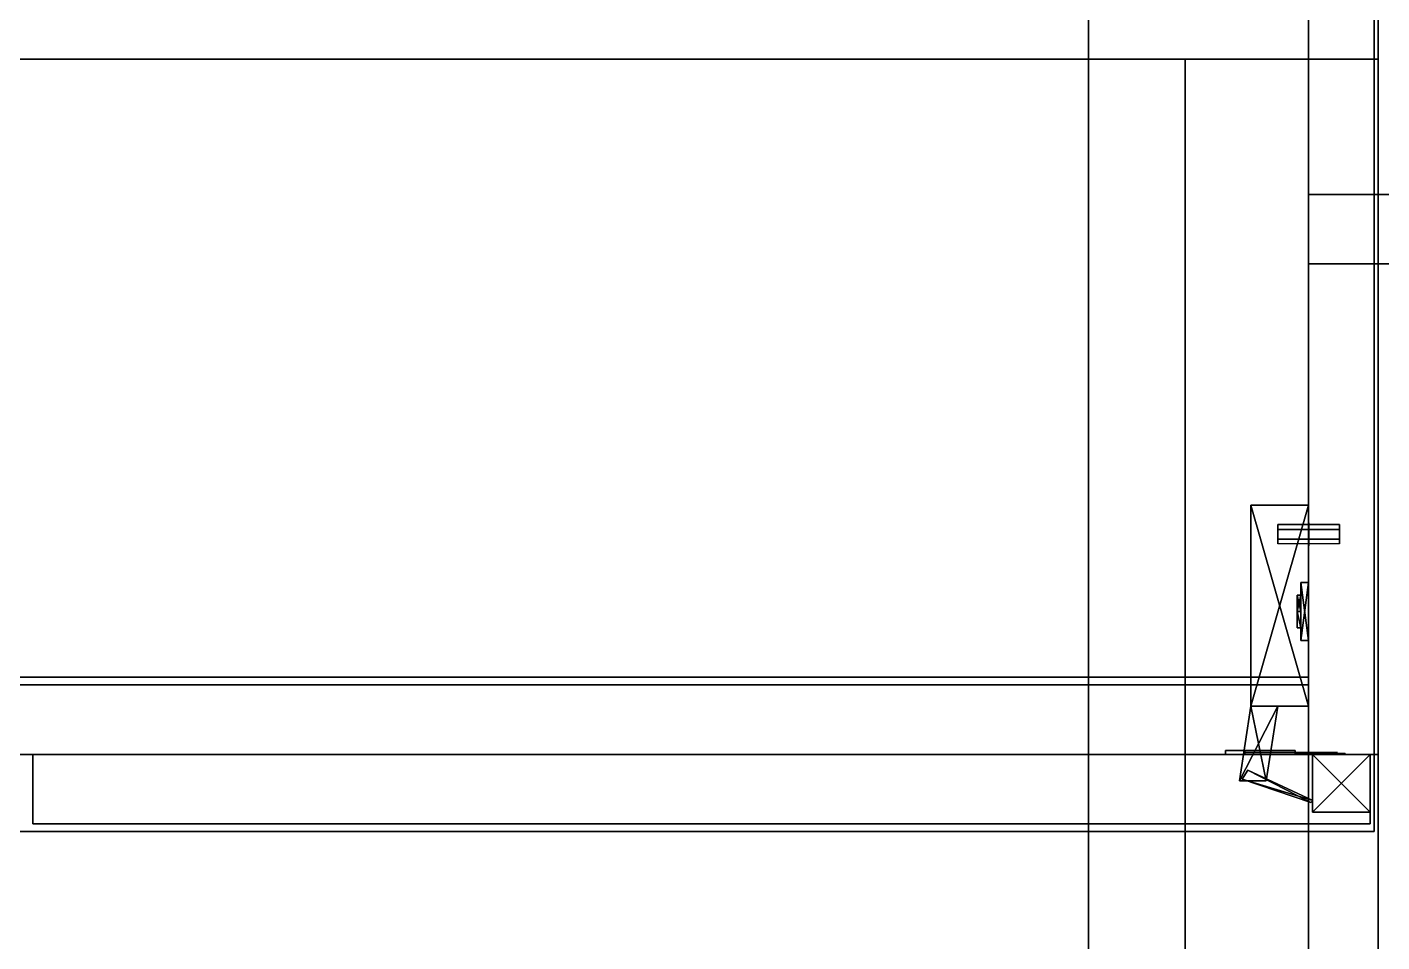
# Model space of a CAD drawing. Extents: x 0 to 7800, y -5130 to 1.
# Drawn here: x 3530.7 to 3881.7, y -632.6 to -395.7 of the extents above; entities that cross this region are included whole.
import ezdxf

# ---------------------------------------------------------------- set-up
doc = ezdxf.new("R2010")
doc.units = 0
for name, color, linetype in [('LAYER0', 7, 'CONTINUOUS'), ('LAYER10', 7, 'CONTINUOUS'), ('LAYER134', 253, 'CONTINUOUS'), ('LAYER151', 7, 'CONTINUOUS'), ('LAYER152', 7, 'CONTINUOUS'), ('LAYER155', 7, 'CONTINUOUS'), ('LAYER158', 254, 'CONTINUOUS'), ('LAYER160', 7, 'CONTINUOUS'), ('LAYER163', 254, 'CONTINUOUS'), ('LAYER165', 28, 'CONTINUOUS'), ('LAYER166', 253, 'CONTINUOUS'), ('LAYER167', 28, 'CONTINUOUS'), ('LAYER168', 253, 'CONTINUOUS'), ('LAYER169', 253, 'CONTINUOUS'), ('LAYER170', 253, 'CONTINUOUS'), ('LAYER171', 253, 'CONTINUOUS'), ('LAYER179', 7, 'CONTINUOUS'), ('LAYER2', 7, 'CONTINUOUS'), ('LAYER245', 253, 'CONTINUOUS'), ('LAYER27', 7, 'CONTINUOUS'), ('LAYER283', 35, 'CONTINUOUS'), ('LAYER284', 7, 'CONTINUOUS'), ('LAYER287', 35, 'CONTINUOUS'), ('LAYER394', 7, 'CONTINUOUS'), ('LAYER4', 2, 'CONTINUOUS'), ('LAYER479', 35, 'CONTINUOUS'), ('LAYER907', 2, 'CONTINUOUS')]:
    doc.layers.add(name, color=color, linetype=linetype)

msp = doc.modelspace()

# ---------------------------------------------------------------- linework, layer by layer
at = {"layer": 'LAYER0'}
for points, invisible_edges in [([(4030.693, -54.002, -5), (1025.693, -1555.002, -5), (1025.693, -54.002, -5), (4030.693, -54.002, -5)], 1), ([(1025.693, -1555.002, -5), (4030.693, -54.002, -5), (1412.693, -4773.002, -5), (1025.693, -1555.002, -5)], 7), ([(1025.693, -54.002), (1412.693, -4773.002), (4030.693, -54.002), (1025.693, -54.002)], 3), ([(1412.693, -4773.002, -5), (4030.693, -54.002, -5), (1412.693, -5130.002, -5), (1412.693, -4773.002, -5)], 3), ([(1412.693, -5130.002, -5), (4030.693, -54.002, -5), (2602.693, -4730.002, -5), (1412.693, -5130.002, -5)], 7), ([(4030.693, -54.002), (1412.693, -4773.002), (2602.693, -4730.002), (4030.693, -54.002)], 7), ([(2602.693, -4730.002, -5), (4030.693, -54.002, -5), (4030.693, -289.002, -5), (2602.693, -4730.002, -5)], 5), ([(4030.693, -54.002), (2602.693, -4730.002), (4030.693, -289.002), (4030.693, -54.002)], 3), ([(2602.693, -4730.002, -5), (4030.693, -289.002, -5), (4825.692, -4730.002, -5), (2602.693, -4730.002, -5)], 3), ([(4825.692, -4730.002), (4030.693, -289.002), (2602.693, -4730.002), (4825.692, -4730.002)], 3)]:
    msp.add_3dface(points, dxfattribs=dict(at, invisible_edges=invisible_edges))
at = {"layer": 'LAYER10', "invisible_edges": 1}
for points in [[(3862.695, -204, 180), (3862.695, -819, 880), (3862.695, -204, 880), (3862.695, -204, 180)], [(3862.695, -819, 880), (3862.695, -204, 180), (3862.695, -819, 180), (3862.695, -819, 880)], [(3862.695, -204, 180), (3880.695, -819, 180), (3862.695, -819, 180), (3862.695, -204, 180)], [(3880.695, -819, 180), (3862.695, -204, 180), (3880.695, -204, 180), (3880.695, -819, 180)], [(3880.695, -204, 880), (3862.695, -819, 880), (3880.695, -819, 880), (3880.695, -204, 880)], [(3862.695, -819, 880), (3880.695, -204, 880), (3862.695, -204, 880), (3862.695, -819, 880)], [(3880.695, -819, 180), (3880.695, -204, 880), (3880.695, -819, 880), (3880.695, -819, 180)], [(3880.695, -204, 880), (3880.695, -819, 180), (3880.695, -204, 180), (3880.695, -204, 880)]]:
    msp.add_3dface(points, dxfattribs=at)
at = {"layer": 'LAYER134', "invisible_edges": 1}
for points in [[(3862.695, -204, 1568), (3862.695, -584, 2380), (3862.695, -204, 2380), (3862.695, -204, 1568)], [(3862.695, -584, 2380), (3862.695, -204, 1568), (3862.695, -584, 1568), (3862.695, -584, 2380)], [(3862.695, -204, 1568), (3880.695, -584, 1568), (3862.695, -584, 1568), (3862.695, -204, 1568)], [(3880.695, -584, 1568), (3862.695, -204, 1568), (3880.695, -204, 1568), (3880.695, -584, 1568)], [(3880.695, -204, 2380), (3862.695, -584, 2380), (3880.695, -584, 2380), (3880.695, -204, 2380)], [(3862.695, -584, 2380), (3880.695, -204, 2380), (3862.695, -204, 2380), (3862.695, -584, 2380)], [(3880.695, -584, 1568), (3880.695, -204, 2380), (3880.695, -584, 2380), (3880.695, -584, 1568)], [(3880.695, -204, 2380), (3880.695, -584, 1568), (3880.695, -204, 1568), (3880.695, -204, 2380)], [(3880.695, -584, 1568), (3862.695, -584, 2380), (3862.695, -584, 1568), (3880.695, -584, 1568)], [(3862.695, -584, 2380), (3880.695, -584, 1568), (3880.695, -584, 2380), (3862.695, -584, 2380)]]:
    msp.add_3dface(points, dxfattribs=at)
at = {"layer": 'LAYER151', "invisible_edges": 1}
for points in [[(3862.695, -204, 1569), (3198.695, -584, 1569), (3198.695, -204, 1569), (3862.695, -204, 1569)], [(3198.695, -584, 1569), (3862.695, -204, 1569), (3862.695, -584, 1569), (3198.695, -584, 1569)], [(3862.695, -584, 1587), (3198.695, -204, 1587), (3198.695, -584, 1587), (3862.695, -584, 1587)], [(3198.695, -204, 1587), (3862.695, -584, 1587), (3862.695, -204, 1587), (3198.695, -204, 1587)], [(3862.695, -204, 1569), (3862.695, -584, 1587), (3862.695, -584, 1569), (3862.695, -204, 1569)], [(3862.695, -584, 1587), (3862.695, -204, 1569), (3862.695, -204, 1587), (3862.695, -584, 1587)], [(3862.695, -584, 1587), (3198.695, -584, 1569), (3862.695, -584, 1569), (3862.695, -584, 1587)], [(3198.695, -584, 1569), (3862.695, -584, 1587), (3198.695, -584, 1587), (3198.695, -584, 1569)]]:
    msp.add_3dface(points, dxfattribs=at)
at = {"layer": 'LAYER152', "invisible_edges": 1}
for points in [[(3198.695, -204, 2379), (3862.695, -584, 2379), (3862.695, -204, 2379), (3198.695, -204, 2379)], [(3862.695, -584, 2379), (3198.695, -204, 2379), (3198.695, -584, 2379), (3862.695, -584, 2379)], [(3198.695, -584, 2361), (3862.695, -204, 2361), (3862.695, -584, 2361), (3198.695, -584, 2361)], [(3862.695, -204, 2361), (3198.695, -584, 2361), (3198.695, -204, 2361), (3862.695, -204, 2361)], [(3862.695, -204, 2361), (3862.695, -584, 2379), (3862.695, -584, 2361), (3862.695, -204, 2361)], [(3862.695, -584, 2379), (3862.695, -204, 2361), (3862.695, -204, 2379), (3862.695, -584, 2379)], [(3198.695, -584, 2361), (3862.695, -584, 2379), (3198.695, -584, 2379), (3198.695, -584, 2361)], [(3862.695, -584, 2379), (3198.695, -584, 2361), (3862.695, -584, 2361), (3862.695, -584, 2379)]]:
    msp.add_3dface(points, dxfattribs=at)
at = {"layer": 'LAYER155', "invisible_edges": 1}
for points in [[(3862.695, -228.6, 1784.326), (3198.695, -564, 1784.326), (3198.695, -228.6, 1784.326), (3862.695, -228.6, 1784.326)], [(3198.695, -564, 1784.326), (3862.695, -228.6, 1784.326), (3862.695, -564, 1784.326), (3198.695, -564, 1784.326)], [(3862.695, -564, 1802.326), (3198.695, -228.6, 1802.326), (3198.695, -564, 1802.326), (3862.695, -564, 1802.326)], [(3198.695, -228.6, 1802.326), (3862.695, -564, 1802.326), (3862.695, -228.6, 1802.326), (3198.695, -228.6, 1802.326)], [(3862.695, -228.6, 1784.326), (3862.695, -564, 1802.326), (3862.695, -564, 1784.326), (3862.695, -228.6, 1784.326)], [(3862.695, -564, 1802.326), (3862.695, -228.6, 1784.326), (3862.695, -228.6, 1802.326), (3862.695, -564, 1802.326)], [(3862.695, -564, 1802.326), (3198.695, -564, 1784.326), (3862.695, -564, 1784.326), (3862.695, -564, 1802.326)], [(3198.695, -564, 1784.326), (3862.695, -564, 1802.326), (3198.695, -564, 1802.326), (3198.695, -564, 1784.326)]]:
    msp.add_3dface(points, dxfattribs=at)
at = {"layer": 'LAYER158'}
for points in [[(3854.695, -529.5, 1781.826), (3854.695, -524.5, 1781.826), (3854.695, -525.75, 1783.991), (3854.695, -528.25, 1783.991)], [(3854.695, -529.5, 1781.826), (3854.695, -528.25, 1779.661), (3854.695, -525.75, 1779.661), (3854.695, -524.5, 1781.826)], [(3862.645, -524, 1781.826), (3862.645, -530, 1781.826), (3862.645, -528.5, 1784.424), (3862.645, -525.5, 1784.424)], [(3862.645, -524, 1781.826), (3862.645, -530, 1781.826), (3862.645, -528.5, 1779.228), (3862.645, -525.5, 1779.228)], [(3862.745, -524, 1781.826), (3862.745, -530, 1781.826), (3862.745, -528.5, 1784.424), (3862.745, -525.5, 1784.424)], [(3862.745, -524, 1781.826), (3862.745, -530, 1781.826), (3862.745, -528.5, 1779.228), (3862.745, -525.5, 1779.228)], [(3870.695, -529.5, 1781.826), (3870.695, -524.5, 1781.826), (3870.695, -525.75, 1783.991), (3870.695, -528.25, 1783.991)], [(3870.695, -529.5, 1781.826), (3870.695, -528.25, 1779.661), (3870.695, -525.75, 1779.661), (3870.695, -524.5, 1781.826)]]:
    msp.add_3dface(points, dxfattribs=at)
at = {"layer": 'LAYER160', "invisible_edges": 1}
for points in [[(3862.695, -228.6, 2072.663), (3198.695, -564, 2072.663), (3198.695, -228.6, 2072.663), (3862.695, -228.6, 2072.663)], [(3198.695, -564, 2072.663), (3862.695, -228.6, 2072.663), (3862.695, -564, 2072.663), (3198.695, -564, 2072.663)], [(3862.695, -564, 2090.663), (3198.695, -228.6, 2090.663), (3198.695, -564, 2090.663), (3862.695, -564, 2090.663)], [(3198.695, -228.6, 2090.663), (3862.695, -564, 2090.663), (3862.695, -228.6, 2090.663), (3198.695, -228.6, 2090.663)], [(3862.695, -228.6, 2072.663), (3862.695, -564, 2090.663), (3862.695, -564, 2072.663), (3862.695, -228.6, 2072.663)], [(3862.695, -564, 2090.663), (3862.695, -228.6, 2072.663), (3862.695, -228.6, 2090.663), (3862.695, -564, 2090.663)], [(3862.695, -564, 2090.663), (3198.695, -564, 2072.663), (3862.695, -564, 2072.663), (3862.695, -564, 2090.663)], [(3198.695, -564, 2072.663), (3862.695, -564, 2090.663), (3198.695, -564, 2090.663), (3198.695, -564, 2072.663)]]:
    msp.add_3dface(points, dxfattribs=at)
at = {"layer": 'LAYER163'}
for points in [[(3854.695, -529.5, 2070.163), (3854.695, -524.5, 2070.163), (3854.695, -525.75, 2072.328), (3854.695, -528.25, 2072.328)], [(3854.695, -529.5, 2070.163), (3854.695, -528.25, 2067.998), (3854.695, -525.75, 2067.998), (3854.695, -524.5, 2070.163)], [(3862.645, -524, 2070.163), (3862.645, -530, 2070.163), (3862.645, -528.5, 2072.761), (3862.645, -525.5, 2072.761)], [(3862.645, -524, 2070.163), (3862.645, -530, 2070.163), (3862.645, -528.5, 2067.565), (3862.645, -525.5, 2067.565)], [(3862.745, -524, 2070.163), (3862.745, -530, 2070.163), (3862.745, -528.5, 2072.761), (3862.745, -525.5, 2072.761)], [(3862.745, -524, 2070.163), (3862.745, -530, 2070.163), (3862.745, -528.5, 2067.565), (3862.745, -525.5, 2067.565)], [(3870.695, -529.5, 2070.163), (3870.695, -524.5, 2070.163), (3870.695, -525.75, 2072.328), (3870.695, -528.25, 2072.328)], [(3870.695, -529.5, 2070.163), (3870.695, -528.25, 2067.998), (3870.695, -525.75, 2067.998), (3870.695, -524.5, 2070.163)]]:
    msp.add_3dface(points, dxfattribs=at)
at = {"layer": 'LAYER165'}
for points in [[(3841.195, -583, 1692), (3841.195, -584, 1692), (3841.195, -583, 1692)], [(3841.195, -583, 1650), (3859.195, -583, 1650), (3859.195, -583, 1650), (3841.195, -583, 1650)], [(3841.195, -583, 1692), (3859.195, -583, 1692), (3859.195, -583, 1692), (3841.195, -583, 1692)], [(3859.195, -583, 1650), (3859.195, -584, 1650), (3841.195, -584, 1650), (3841.195, -583, 1650)], [(3841.195, -584, 1650), (3841.195, -584, 1692), (3841.195, -583, 1692), (3841.195, -583, 1650)], [(3859.195, -583, 1692), (3859.195, -584, 1692), (3841.195, -584, 1692), (3841.195, -583, 1692)], [(3841.195, -584, 1650), (3859.195, -584, 1650), (3859.195, -584, 1692), (3841.195, -584, 1692)], [(3846.195, -583, 1662), (3846.195, -584, 1662), (3846.195, -584, 1680), (3846.195, -583, 1680)], [(3846.195, -583, 1662), (3846.195, -584, 1662), (3859.195, -584, 1662), (3859.195, -583, 1662)], [(3846.195, -583, 1680), (3846.195, -584, 1680), (3859.195, -584, 1680), (3859.195, -583, 1680)], [(3846.195, -584, 1662), (3846.195, -584, 1680), (3846.195, -584, 1662)], [(3859.195, -583, 1662), (3859.195, -584, 1662), (3859.195, -584, 1650), (3859.195, -583, 1650)], [(3859.195, -583, 1680), (3859.195, -584, 1680), (3859.195, -584, 1692), (3859.195, -583, 1692)], [(3859.195, -584, 1662), (3859.195, -584, 1650), (3859.195, -584, 1662)], [(3859.195, -584, 1680), (3859.195, -584, 1692), (3859.195, -584, 1680)]]:
    msp.add_3dface(points, dxfattribs=at)
for points, invisible_edges in [([(3841.195, -583, 1692), (3841.195, -583, 1650), (3846.195, -583, 1662), (3846.195, -583, 1680)], 10), ([(3841.195, -583, 1650), (3846.195, -583, 1662), (3859.195, -583, 1662), (3859.195, -583, 1650)], 1), ([(3841.195, -583, 1692), (3846.195, -583, 1680), (3859.195, -583, 1680), (3859.195, -583, 1692)], 1), ([(3859.195, -583.5, 1680), (3859.195, -583.5, 1662), (3846.195, -583.5, 1662), (3846.195, -583.5, 1680)], 1), ([(3863.405, -583.5, 1676.317), (3863.195, -583.5, 1665.5), (3859.195, -583.5, 1662), (3859.195, -583.5, 1680)], 5), ([(3859.195, -583.75, 1658), (3864.17, -583.75, 1658.99), (3863.195, -583.75, 1665.5), (3859.195, -583.75, 1662)], 2), ([(3864.17, -583.75, 1683.01), (3859.195, -583.75, 1684), (3859.195, -583.75, 1680), (3863.195, -583.75, 1676.5)], 8), ([(3870.195, -583.5, 1676.5), (3870.195, -583.5, 1665.5), (3863.195, -583.5, 1665.5), (3863.405, -583.5, 1676.317)], 4), ([(3864.17, -583.75, 1658.99), (3868.387, -583.75, 1661.808), (3866.695, -583.75, 1665.5), (3863.195, -583.75, 1665.5)], 10), ([(3868.387, -583.75, 1680.192), (3864.17, -583.75, 1683.01), (3863.195, -583.75, 1676.5), (3866.695, -583.75, 1676.5)], 10), ([(3868.387, -583.75, 1661.808), (3871.206, -583.75, 1666.025), (3870.195, -583.75, 1665.5), (3866.695, -583.75, 1665.5)], 10), ([(3871.206, -583.75, 1675.975), (3868.387, -583.75, 1680.192), (3866.695, -583.75, 1676.5), (3870.195, -583.75, 1676.5)], 10), ([(3871.206, -583.75, 1666.025), (3872.195, -583.75, 1671), (3870.195, -583.75, 1671), (3870.195, -583.75, 1665.5)], 10), ([(3872.195, -583.75, 1671), (3871.206, -583.75, 1675.975), (3870.195, -583.75, 1676.5), (3870.195, -583.75, 1671)], 10)]:
    msp.add_3dface(points, dxfattribs=dict(at, invisible_edges=invisible_edges))
at = {"layer": 'LAYER166'}
for points in [[(3862.695, -571.5, 1664.217), (3847.774, -571.5, 1664.217), (3862.695, -519.5, 1664.217), (3862.695, -571.5, 1664.217)], [(3862.695, -519.5, 1664.217), (3847.774, -571.5, 1664.217), (3847.774, -519.5, 1664.217), (3862.695, -519.5, 1664.217)], [(3862.695, -519.5, 1664.217), (3847.774, -519.5, 1664.217), (3862.695, -519.5, 1677.783), (3862.695, -519.5, 1664.217)], [(3862.695, -519.5, 1677.783), (3847.774, -519.5, 1664.217), (3847.774, -519.5, 1677.783), (3862.695, -519.5, 1677.783)], [(3862.695, -519.5, 1677.783), (3847.774, -519.5, 1677.783), (3862.695, -571.5, 1677.783), (3862.695, -519.5, 1677.783)], [(3862.695, -571.5, 1677.783), (3847.774, -519.5, 1677.783), (3847.774, -571.5, 1677.783), (3862.695, -571.5, 1677.783)], [(3847.774, -571.5, 1664.217), (3847.774, -571.5, 1677.783), (3847.774, -519.5, 1664.217), (3847.774, -571.5, 1664.217)], [(3847.774, -519.5, 1664.217), (3847.774, -571.5, 1677.783), (3847.774, -519.5, 1677.783), (3847.774, -519.5, 1664.217)], [(3860.706, -554.5, 1697), (3862.695, -554.5, 1697), (3862.695, -539.5, 1697), (3860.706, -554.5, 1697)], [(3860.706, -554.5, 1697), (3862.695, -539.5, 1697), (3860.706, -539.5, 1697), (3860.706, -554.5, 1697)], [(3860.706, -539.5, 1697), (3862.695, -539.5, 1697), (3862.695, -539.5, 1645), (3860.706, -539.5, 1697)], [(3860.706, -539.5, 1697), (3862.695, -539.5, 1645), (3860.706, -539.5, 1645), (3860.706, -539.5, 1697)], [(3860.706, -539.5, 1645), (3862.695, -539.5, 1645), (3862.695, -554.5, 1645), (3860.706, -539.5, 1645)], [(3860.706, -539.5, 1645), (3862.695, -554.5, 1645), (3860.706, -554.5, 1645), (3860.706, -539.5, 1645)], [(3860.706, -554.5, 1645), (3860.706, -554.5, 1697), (3860.706, -539.5, 1697), (3860.706, -554.5, 1645)], [(3860.706, -554.5, 1645), (3860.706, -539.5, 1697), (3860.706, -539.5, 1645), (3860.706, -554.5, 1645)], [(3859.711, -547, 1684.291), (3859.711, -542.7574, 1689.087), (3860.706, -547, 1684.291), (3859.711, -547, 1684.291)], [(3860.706, -547, 1684.291), (3859.711, -542.7574, 1689.087), (3860.706, -542.7574, 1689.087), (3860.706, -547, 1684.291)], [(3859.711, -542.7574, 1689.087), (3859.711, -547, 1693.883), (3860.706, -542.7574, 1689.087), (3859.711, -542.7574, 1689.087)], [(3860.706, -542.7574, 1689.087), (3859.711, -547, 1693.883), (3860.706, -547, 1693.883), (3860.706, -542.7574, 1689.087)], [(3859.711, -547, 1693.883), (3859.711, -542.7574, 1689.087), (3859.711, -551.2426, 1689.087), (3859.711, -547, 1693.883)], [(3859.711, -551.2426, 1689.087), (3859.711, -542.7574, 1689.087), (3859.711, -547, 1684.291), (3859.711, -551.2426, 1689.087)], [(3859.711, -547, 1648.117), (3859.711, -542.7574, 1652.913), (3860.706, -547, 1648.117), (3859.711, -547, 1648.117)], [(3860.706, -547, 1648.117), (3859.711, -542.7574, 1652.913), (3860.706, -542.7574, 1652.913), (3860.706, -547, 1648.117)], [(3859.711, -542.7574, 1652.913), (3859.711, -547, 1657.709), (3860.706, -542.7574, 1652.913), (3859.711, -542.7574, 1652.913)], [(3860.706, -542.7574, 1652.913), (3859.711, -547, 1657.709), (3860.706, -547, 1657.709), (3860.706, -542.7574, 1652.913)], [(3859.711, -547, 1657.709), (3859.711, -542.7574, 1652.913), (3859.711, -551.2426, 1652.913), (3859.711, -547, 1657.709)], [(3859.711, -551.2426, 1652.913), (3859.711, -542.7574, 1652.913), (3859.711, -547, 1648.117), (3859.711, -551.2426, 1652.913)], [(3860.706, -547, 1693.883), (3860.706, -542.7574, 1689.087), (3860.706, -547, 1684.291), (3860.706, -547, 1693.883)], [(3860.706, -547, 1657.709), (3860.706, -542.7574, 1652.913), (3860.706, -547, 1648.117), (3860.706, -547, 1657.709)], [(3859.711, -551.2426, 1689.087), (3859.711, -547, 1684.291), (3860.706, -551.2426, 1689.087), (3859.711, -551.2426, 1689.087)], [(3860.706, -551.2426, 1689.087), (3859.711, -547, 1684.291), (3860.706, -547, 1684.291), (3860.706, -551.2426, 1689.087)], [(3860.706, -547, 1693.883), (3859.711, -547, 1693.883), (3860.706, -551.2426, 1689.087), (3860.706, -547, 1693.883)], [(3860.706, -551.2426, 1689.087), (3859.711, -547, 1693.883), (3859.711, -551.2426, 1689.087), (3860.706, -551.2426, 1689.087)], [(3859.711, -551.2426, 1652.913), (3859.711, -547, 1648.117), (3860.706, -551.2426, 1652.913), (3859.711, -551.2426, 1652.913)], [(3860.706, -551.2426, 1652.913), (3859.711, -547, 1648.117), (3860.706, -547, 1648.117), (3860.706, -551.2426, 1652.913)], [(3860.706, -547, 1657.709), (3859.711, -547, 1657.709), (3860.706, -551.2426, 1652.913), (3860.706, -547, 1657.709)], [(3860.706, -551.2426, 1652.913), (3859.711, -547, 1657.709), (3859.711, -551.2426, 1652.913), (3860.706, -551.2426, 1652.913)], [(3860.706, -547, 1693.883), (3860.706, -547, 1684.291), (3860.706, -551.2426, 1689.087), (3860.706, -547, 1693.883)], [(3860.706, -547, 1657.709), (3860.706, -547, 1648.117), (3860.706, -551.2426, 1652.913), (3860.706, -547, 1657.709)], [(3862.695, -554.5, 1645), (3862.695, -554.5, 1697), (3860.706, -554.5, 1697), (3862.695, -554.5, 1645)], [(3862.695, -554.5, 1645), (3860.706, -554.5, 1697), (3860.706, -554.5, 1645), (3862.695, -554.5, 1645)], [(3851.753, -590.8654, 1664.217), (3844.789, -590.8654, 1664.217), (3854.737, -571.5, 1664.217), (3851.753, -590.8654, 1664.217)], [(3854.737, -571.5, 1664.217), (3844.789, -590.8654, 1664.217), (3847.774, -571.5, 1664.217), (3854.737, -571.5, 1664.217)], [(3851.753, -590.8654, 1677.783), (3847.774, -571.5, 1677.783), (3844.789, -590.8654, 1677.783), (3851.753, -590.8654, 1677.783)], [(3844.789, -590.8654, 1664.217), (3844.789, -590.8654, 1677.783), (3847.774, -571.5, 1664.217), (3844.789, -590.8654, 1664.217)], [(3847.774, -571.5, 1664.217), (3844.789, -590.8654, 1677.783), (3847.774, -571.5, 1677.783), (3847.774, -571.5, 1664.217)], [(3854.737, -571.5, 1677.783), (3847.774, -571.5, 1677.783), (3851.753, -590.8654, 1677.783), (3854.737, -571.5, 1677.783)], [(3847.003, -588.0754, 1665.348), (3863.286, -596.5, 1665.348), (3845.513, -590.4556, 1665.348), (3847.003, -588.0754, 1665.348)], [(3847.003, -588.0754, 1676.652), (3845.513, -590.4556, 1676.652), (3863.777, -595.9226, 1676.652), (3847.003, -588.0754, 1676.652)], [(3863.777, -595.9226, 1665.348), (3863.286, -596.5, 1665.348), (3847.003, -588.0754, 1665.348), (3863.777, -595.9226, 1665.348)], [(3863.777, -595.9226, 1676.652), (3845.513, -590.4556, 1676.652), (3863.286, -596.5, 1676.652), (3863.777, -595.9226, 1676.652)], [(3863.286, -596.5, 1665.348), (3863.286, -596.5, 1676.652), (3845.513, -590.4556, 1665.348), (3863.286, -596.5, 1665.348)], [(3845.513, -590.4556, 1665.348), (3863.286, -596.5, 1676.652), (3845.513, -590.4556, 1676.652), (3845.513, -590.4556, 1665.348)]]:
    msp.add_3dface(points, dxfattribs=at)
at = {"layer": 'LAYER167'}
for points in [[(3841.195, -583, 2298), (3841.195, -584, 2298), (3841.195, -583, 2298)], [(3841.195, -583, 2256), (3859.195, -583, 2256), (3859.195, -583, 2256), (3841.195, -583, 2256)], [(3841.195, -583, 2298), (3859.195, -583, 2298), (3859.195, -583, 2298), (3841.195, -583, 2298)], [(3859.195, -583, 2256), (3859.195, -584, 2256), (3841.195, -584, 2256), (3841.195, -583, 2256)], [(3841.195, -584, 2256), (3841.195, -584, 2298), (3841.195, -583, 2298), (3841.195, -583, 2256)], [(3859.195, -583, 2298), (3859.195, -584, 2298), (3841.195, -584, 2298), (3841.195, -583, 2298)], [(3841.195, -584, 2256), (3859.195, -584, 2256), (3859.195, -584, 2298), (3841.195, -584, 2298)], [(3846.195, -583, 2268), (3846.195, -584, 2268), (3846.195, -584, 2286), (3846.195, -583, 2286)], [(3846.195, -583, 2268), (3846.195, -584, 2268), (3859.195, -584, 2268), (3859.195, -583, 2268)], [(3846.195, -583, 2286), (3846.195, -584, 2286), (3859.195, -584, 2286), (3859.195, -583, 2286)], [(3846.195, -584, 2268), (3846.195, -584, 2286), (3846.195, -584, 2268)], [(3859.195, -583, 2268), (3859.195, -584, 2268), (3859.195, -584, 2256), (3859.195, -583, 2256)], [(3859.195, -583, 2286), (3859.195, -584, 2286), (3859.195, -584, 2298), (3859.195, -583, 2298)], [(3859.195, -584, 2268), (3859.195, -584, 2256), (3859.195, -584, 2268)], [(3859.195, -584, 2286), (3859.195, -584, 2298), (3859.195, -584, 2286)]]:
    msp.add_3dface(points, dxfattribs=at)
for points, invisible_edges in [([(3841.195, -583, 2298), (3841.195, -583, 2256), (3846.195, -583, 2268), (3846.195, -583, 2286)], 10), ([(3841.195, -583, 2256), (3846.195, -583, 2268), (3859.195, -583, 2268), (3859.195, -583, 2256)], 1), ([(3841.195, -583, 2298), (3846.195, -583, 2286), (3859.195, -583, 2286), (3859.195, -583, 2298)], 1), ([(3859.195, -583.5, 2286), (3859.195, -583.5, 2268), (3846.195, -583.5, 2268), (3846.195, -583.5, 2286)], 1), ([(3863.405, -583.5, 2282.317), (3863.195, -583.5, 2271.5), (3859.195, -583.5, 2268), (3859.195, -583.5, 2286)], 5), ([(3859.195, -583.75, 2264), (3864.17, -583.75, 2264.99), (3863.195, -583.75, 2271.5), (3859.195, -583.75, 2268)], 2), ([(3864.17, -583.75, 2289.01), (3859.195, -583.75, 2290), (3859.195, -583.75, 2286), (3863.195, -583.75, 2282.5)], 8), ([(3870.195, -583.5, 2282.5), (3870.195, -583.5, 2271.5), (3863.195, -583.5, 2271.5), (3863.405, -583.5, 2282.317)], 4), ([(3864.17, -583.75, 2264.99), (3868.387, -583.75, 2267.808), (3866.695, -583.75, 2271.5), (3863.195, -583.75, 2271.5)], 10), ([(3868.387, -583.75, 2286.192), (3864.17, -583.75, 2289.01), (3863.195, -583.75, 2282.5), (3866.695, -583.75, 2282.5)], 10), ([(3868.387, -583.75, 2267.808), (3871.206, -583.75, 2272.025), (3870.195, -583.75, 2271.5), (3866.695, -583.75, 2271.5)], 10), ([(3871.206, -583.75, 2281.975), (3868.387, -583.75, 2286.192), (3866.695, -583.75, 2282.5), (3870.195, -583.75, 2282.5)], 10), ([(3871.206, -583.75, 2272.025), (3872.195, -583.75, 2277), (3870.195, -583.75, 2277), (3870.195, -583.75, 2271.5)], 10), ([(3872.195, -583.75, 2277), (3871.206, -583.75, 2281.975), (3870.195, -583.75, 2282.5), (3870.195, -583.75, 2277)], 10)]:
    msp.add_3dface(points, dxfattribs=dict(at, invisible_edges=invisible_edges))
at = {"layer": 'LAYER168'}
for points in [[(3862.695, -571.5, 2270.217), (3847.774, -571.5, 2270.217), (3862.695, -519.5, 2270.217), (3862.695, -571.5, 2270.217)], [(3862.695, -519.5, 2270.217), (3847.774, -571.5, 2270.217), (3847.774, -519.5, 2270.217), (3862.695, -519.5, 2270.217)], [(3862.695, -519.5, 2270.217), (3847.774, -519.5, 2270.217), (3862.695, -519.5, 2283.783), (3862.695, -519.5, 2270.217)], [(3862.695, -519.5, 2283.783), (3847.774, -519.5, 2270.217), (3847.774, -519.5, 2283.783), (3862.695, -519.5, 2283.783)], [(3862.695, -519.5, 2283.783), (3847.774, -519.5, 2283.783), (3862.695, -571.5, 2283.783), (3862.695, -519.5, 2283.783)], [(3862.695, -571.5, 2283.783), (3847.774, -519.5, 2283.783), (3847.774, -571.5, 2283.783), (3862.695, -571.5, 2283.783)], [(3847.774, -571.5, 2270.217), (3847.774, -571.5, 2283.783), (3847.774, -519.5, 2270.217), (3847.774, -571.5, 2270.217)], [(3847.774, -519.5, 2270.217), (3847.774, -571.5, 2283.783), (3847.774, -519.5, 2283.783), (3847.774, -519.5, 2270.217)], [(3860.706, -554.5, 2303), (3862.695, -554.5, 2303), (3862.695, -539.5, 2303), (3860.706, -554.5, 2303)], [(3860.706, -554.5, 2303), (3862.695, -539.5, 2303), (3860.706, -539.5, 2303), (3860.706, -554.5, 2303)], [(3860.706, -539.5, 2303), (3862.695, -539.5, 2303), (3862.695, -539.5, 2251), (3860.706, -539.5, 2303)], [(3860.706, -539.5, 2303), (3862.695, -539.5, 2251), (3860.706, -539.5, 2251), (3860.706, -539.5, 2303)], [(3860.706, -539.5, 2251), (3862.695, -539.5, 2251), (3862.695, -554.5, 2251), (3860.706, -539.5, 2251)], [(3860.706, -539.5, 2251), (3862.695, -554.5, 2251), (3860.706, -554.5, 2251), (3860.706, -539.5, 2251)], [(3860.706, -554.5, 2251), (3860.706, -554.5, 2303), (3860.706, -539.5, 2303), (3860.706, -554.5, 2251)], [(3860.706, -554.5, 2251), (3860.706, -539.5, 2303), (3860.706, -539.5, 2251), (3860.706, -554.5, 2251)], [(3859.711, -547, 2290.291), (3859.711, -542.7574, 2295.087), (3860.706, -547, 2290.291), (3859.711, -547, 2290.291)], [(3860.706, -547, 2290.291), (3859.711, -542.7574, 2295.087), (3860.706, -542.7574, 2295.087), (3860.706, -547, 2290.291)], [(3859.711, -542.7574, 2295.087), (3859.711, -547, 2299.883), (3860.706, -542.7574, 2295.087), (3859.711, -542.7574, 2295.087)], [(3860.706, -542.7574, 2295.087), (3859.711, -547, 2299.883), (3860.706, -547, 2299.883), (3860.706, -542.7574, 2295.087)], [(3859.711, -547, 2299.883), (3859.711, -542.7574, 2295.087), (3859.711, -551.2426, 2295.087), (3859.711, -547, 2299.883)], [(3859.711, -551.2426, 2295.087), (3859.711, -542.7574, 2295.087), (3859.711, -547, 2290.291), (3859.711, -551.2426, 2295.087)], [(3859.711, -547, 2254.117), (3859.711, -542.7574, 2258.913), (3860.706, -547, 2254.117), (3859.711, -547, 2254.117)], [(3860.706, -547, 2254.117), (3859.711, -542.7574, 2258.913), (3860.706, -542.7574, 2258.913), (3860.706, -547, 2254.117)], [(3859.711, -542.7574, 2258.913), (3859.711, -547, 2263.709), (3860.706, -542.7574, 2258.913), (3859.711, -542.7574, 2258.913)], [(3860.706, -542.7574, 2258.913), (3859.711, -547, 2263.709), (3860.706, -547, 2263.709), (3860.706, -542.7574, 2258.913)], [(3859.711, -547, 2263.709), (3859.711, -542.7574, 2258.913), (3859.711, -551.2426, 2258.913), (3859.711, -547, 2263.709)], [(3859.711, -551.2426, 2258.913), (3859.711, -542.7574, 2258.913), (3859.711, -547, 2254.117), (3859.711, -551.2426, 2258.913)], [(3860.706, -547, 2299.883), (3860.706, -542.7574, 2295.087), (3860.706, -547, 2290.291), (3860.706, -547, 2299.883)], [(3860.706, -547, 2263.709), (3860.706, -542.7574, 2258.913), (3860.706, -547, 2254.117), (3860.706, -547, 2263.709)], [(3859.711, -551.2426, 2295.087), (3859.711, -547, 2290.291), (3860.706, -551.2426, 2295.087), (3859.711, -551.2426, 2295.087)], [(3860.706, -551.2426, 2295.087), (3859.711, -547, 2290.291), (3860.706, -547, 2290.291), (3860.706, -551.2426, 2295.087)], [(3860.706, -547, 2299.883), (3859.711, -547, 2299.883), (3860.706, -551.2426, 2295.087), (3860.706, -547, 2299.883)], [(3860.706, -551.2426, 2295.087), (3859.711, -547, 2299.883), (3859.711, -551.2426, 2295.087), (3860.706, -551.2426, 2295.087)], [(3859.711, -551.2426, 2258.913), (3859.711, -547, 2254.117), (3860.706, -551.2426, 2258.913), (3859.711, -551.2426, 2258.913)], [(3860.706, -551.2426, 2258.913), (3859.711, -547, 2254.117), (3860.706, -547, 2254.117), (3860.706, -551.2426, 2258.913)], [(3860.706, -547, 2263.709), (3859.711, -547, 2263.709), (3860.706, -551.2426, 2258.913), (3860.706, -547, 2263.709)], [(3860.706, -551.2426, 2258.913), (3859.711, -547, 2263.709), (3859.711, -551.2426, 2258.913), (3860.706, -551.2426, 2258.913)], [(3860.706, -547, 2299.883), (3860.706, -547, 2290.291), (3860.706, -551.2426, 2295.087), (3860.706, -547, 2299.883)], [(3860.706, -547, 2263.709), (3860.706, -547, 2254.117), (3860.706, -551.2426, 2258.913), (3860.706, -547, 2263.709)], [(3862.695, -554.5, 2251), (3862.695, -554.5, 2303), (3860.706, -554.5, 2303), (3862.695, -554.5, 2251)], [(3862.695, -554.5, 2251), (3860.706, -554.5, 2303), (3860.706, -554.5, 2251), (3862.695, -554.5, 2251)], [(3851.753, -590.8654, 2270.217), (3844.789, -590.8654, 2270.217), (3854.737, -571.5, 2270.217), (3851.753, -590.8654, 2270.217)], [(3854.737, -571.5, 2270.217), (3844.789, -590.8654, 2270.217), (3847.774, -571.5, 2270.217), (3854.737, -571.5, 2270.217)], [(3851.753, -590.8654, 2283.783), (3847.774, -571.5, 2283.783), (3844.789, -590.8654, 2283.783), (3851.753, -590.8654, 2283.783)], [(3844.789, -590.8654, 2270.217), (3844.789, -590.8654, 2283.783), (3847.774, -571.5, 2270.217), (3844.789, -590.8654, 2270.217)], [(3847.774, -571.5, 2270.217), (3844.789, -590.8654, 2283.783), (3847.774, -571.5, 2283.783), (3847.774, -571.5, 2270.217)], [(3854.737, -571.5, 2283.783), (3847.774, -571.5, 2283.783), (3851.753, -590.8654, 2283.783), (3854.737, -571.5, 2283.783)], [(3847.003, -588.0754, 2271.348), (3863.286, -596.5, 2271.348), (3845.513, -590.4556, 2271.348), (3847.003, -588.0754, 2271.348)], [(3847.003, -588.0754, 2282.652), (3845.513, -590.4556, 2282.652), (3863.777, -595.9226, 2282.652), (3847.003, -588.0754, 2282.652)], [(3863.777, -595.9226, 2271.348), (3863.286, -596.5, 2271.348), (3847.003, -588.0754, 2271.348), (3863.777, -595.9226, 2271.348)], [(3863.777, -595.9226, 2282.652), (3845.513, -590.4556, 2282.652), (3863.286, -596.5, 2282.652), (3863.777, -595.9226, 2282.652)], [(3863.286, -596.5, 2271.348), (3863.286, -596.5, 2282.652), (3845.513, -590.4556, 2271.348), (3863.286, -596.5, 2271.348)], [(3845.513, -590.4556, 2271.348), (3863.286, -596.5, 2282.652), (3845.513, -590.4556, 2282.652), (3845.513, -590.4556, 2271.348)]]:
    msp.add_3dface(points, dxfattribs=at)
at = {"layer": 'LAYER169', "invisible_edges": 1}
for points in [[(3532.195, -584, 2377), (3878.695, -584, 1606), (3532.195, -584, 1606), (3532.195, -584, 2377)], [(3878.695, -584, 1606), (3532.195, -584, 2377), (3878.695, -584, 2377), (3878.695, -584, 1606)], [(3532.195, -602, 1606), (3878.695, -584, 1606), (3878.695, -602, 1606), (3532.195, -602, 1606)], [(3878.695, -584, 1606), (3532.195, -602, 1606), (3532.195, -584, 1606), (3878.695, -584, 1606)], [(3532.195, -584, 2377), (3878.695, -602, 2377), (3878.695, -584, 2377), (3532.195, -584, 2377)], [(3878.695, -602, 2377), (3532.195, -584, 2377), (3532.195, -602, 2377), (3878.695, -602, 2377)], [(3532.195, -602, 1606), (3532.195, -584, 2377), (3532.195, -584, 1606), (3532.195, -602, 1606)], [(3532.195, -584, 2377), (3532.195, -602, 1606), (3532.195, -602, 2377), (3532.195, -584, 2377)], [(3878.695, -602, 2377), (3878.695, -584, 1606), (3878.695, -584, 2377), (3878.695, -602, 2377)], [(3878.695, -584, 1606), (3878.695, -602, 2377), (3878.695, -602, 1606), (3878.695, -584, 1606)], [(3878.695, -602, 2377), (3532.195, -602, 1606), (3878.695, -602, 1606), (3878.695, -602, 2377)], [(3532.195, -602, 1606), (3878.695, -602, 2377), (3532.195, -602, 2377), (3532.195, -602, 1606)]]:
    msp.add_3dface(points, dxfattribs=at)
at = {"layer": 'LAYER170'}
for points in [[(3878.695, -584, 1606), (3878.695, -584, 1591), (3863.695, -584, 1606), (3878.695, -584, 1606)], [(3863.695, -584, 1606), (3878.695, -584, 1591), (3863.695, -584, 1591), (3863.695, -584, 1606)], [(3878.695, -599, 1606), (3878.695, -584, 1606), (3863.695, -599, 1606), (3878.695, -599, 1606)], [(3863.695, -599, 1606), (3878.695, -584, 1606), (3863.695, -584, 1606), (3863.695, -599, 1606)], [(3863.695, -599, 1606), (3863.695, -584, 1606), (3863.695, -599, 1591), (3863.695, -599, 1606)], [(3863.695, -599, 1591), (3863.695, -584, 1606), (3863.695, -584, 1591), (3863.695, -599, 1591)], [(3863.695, -599, 1591), (3863.695, -584, 1591), (3878.695, -599, 1591), (3863.695, -599, 1591)], [(3878.695, -599, 1591), (3863.695, -584, 1591), (3878.695, -584, 1591), (3878.695, -599, 1591)], [(3878.695, -599, 1606), (3878.695, -599, 1591), (3878.695, -584, 1606), (3878.695, -599, 1606)], [(3878.695, -584, 1606), (3878.695, -599, 1591), (3878.695, -584, 1591), (3878.695, -584, 1606)], [(3863.695, -599, 1606), (3863.695, -599, 1591), (3878.695, -599, 1606), (3863.695, -599, 1606)], [(3878.695, -599, 1606), (3863.695, -599, 1591), (3878.695, -599, 1591), (3878.695, -599, 1606)]]:
    msp.add_3dface(points, dxfattribs=at)
at = {"layer": 'LAYER171'}
for points in [[(3878.695, -584, 1606), (3878.695, -584, 1591), (3863.695, -584, 1606), (3878.695, -584, 1606)], [(3863.695, -584, 1606), (3878.695, -584, 1591), (3863.695, -584, 1591), (3863.695, -584, 1606)], [(3878.695, -599, 1606), (3878.695, -584, 1606), (3863.695, -599, 1606), (3878.695, -599, 1606)], [(3863.695, -599, 1606), (3878.695, -584, 1606), (3863.695, -584, 1606), (3863.695, -599, 1606)], [(3863.695, -599, 1606), (3863.695, -584, 1606), (3863.695, -599, 1591), (3863.695, -599, 1606)], [(3863.695, -599, 1591), (3863.695, -584, 1606), (3863.695, -584, 1591), (3863.695, -599, 1591)], [(3863.695, -599, 1591), (3863.695, -584, 1591), (3878.695, -599, 1591), (3863.695, -599, 1591)], [(3878.695, -599, 1591), (3863.695, -584, 1591), (3878.695, -584, 1591), (3878.695, -599, 1591)], [(3878.695, -599, 1606), (3878.695, -599, 1591), (3878.695, -584, 1606), (3878.695, -599, 1606)], [(3878.695, -584, 1606), (3878.695, -599, 1591), (3878.695, -584, 1591), (3878.695, -584, 1606)], [(3863.695, -599, 1606), (3863.695, -599, 1591), (3878.695, -599, 1606), (3863.695, -599, 1606)], [(3878.695, -599, 1606), (3863.695, -599, 1591), (3878.695, -599, 1591), (3878.695, -599, 1606)]]:
    msp.add_3dface(points, dxfattribs=at)
at = {"layer": 'LAYER179'}
for points, invisible_edges in [([(3880.695, -439, 2380), (3862.695, -566, 2380), (3862.695, -439, 2380), (3880.695, -439, 2380)], 1), ([(3880.695, -584, 2380), (3862.695, -566, 2380), (3880.695, -439, 2380), (3880.695, -584, 2380)], 3), ([(3862.695, -439, 2446), (3862.695, -566, 2380), (3862.695, -566, 2446), (3862.695, -439, 2446)], 1), ([(3862.695, -566, 2380), (3862.695, -439, 2446), (3862.695, -439, 2380), (3862.695, -566, 2380)], 1), ([(3862.695, -439, 2446), (3880.695, -439, 2380), (3862.695, -439, 2380), (3862.695, -439, 2446)], 1), ([(3880.695, -439, 2380), (3862.695, -439, 2446), (3880.695, -439, 2446), (3880.695, -439, 2380)], 1), ([(3862.695, -566, 2446), (3880.695, -584, 2446), (3862.695, -439, 2446), (3862.695, -566, 2446)], 3), ([(3862.695, -439, 2446), (3880.695, -584, 2446), (3880.695, -439, 2446), (3862.695, -439, 2446)], 1), ([(3880.695, -439, 2380), (3880.695, -584, 2446), (3880.695, -584, 2380), (3880.695, -439, 2380)], 1), ([(3880.695, -584, 2446), (3880.695, -439, 2380), (3880.695, -439, 2446), (3880.695, -584, 2446)], 1), ([(2011.695, -584, 2380), (1993.695, -566, 2380), (3862.695, -566, 2380), (2011.695, -584, 2380)], 5), ([(1993.695, -566, 2446), (3862.695, -566, 2380), (1993.695, -566, 2380), (1993.695, -566, 2446)], 1), ([(3862.695, -566, 2380), (1993.695, -566, 2446), (3862.695, -566, 2446), (3862.695, -566, 2380)], 1), ([(1993.695, -566, 2446), (2011.695, -584, 2446), (3862.695, -566, 2446), (1993.695, -566, 2446)], 3), ([(2011.695, -584, 2380), (3862.695, -566, 2380), (3880.695, -584, 2380), (2011.695, -584, 2380)], 3), ([(3862.695, -566, 2446), (2011.695, -584, 2446), (3880.695, -584, 2446), (3862.695, -566, 2446)], 5), ([(3880.695, -584, 2446), (2011.695, -584, 2380), (3880.695, -584, 2380), (3880.695, -584, 2446)], 1), ([(2011.695, -584, 2380), (3880.695, -584, 2446), (2011.695, -584, 2446), (2011.695, -584, 2380)], 1)]:
    msp.add_3dface(points, dxfattribs=dict(at, invisible_edges=invisible_edges))
at = {"layer": 'LAYER2'}
for points, invisible_edges in [([(3880.693, -204.002), (4030.693, -54.002), (3880.693, -439.002), (3880.693, -204.002)], 3), ([(3880.693, -439.002), (4030.693, -54.002), (4030.693, -289.002), (3880.693, -439.002)], 5), ([(3880.693, -204.002, 2657), (3880.693, -439.002), (3880.693, -439.002, 2657), (3880.693, -204.002, 2657)], 1), ([(3880.693, -439.002), (3880.693, -204.002, 2657), (3880.693, -204.002), (3880.693, -439.002)], 1), ([(3880.693, -439.002), (4030.693, -289.002), (5280.692, -439.002), (3880.693, -439.002)], 3), ([(3880.693, -439.002, 2657), (5120.703, -439.002, 1470), (5280.692, -439.002, 2657), (3880.693, -439.002, 2657)], 3), ([(3880.693, -439.002, 2657), (5120.703, -439.002, 1390), (5120.703, -439.002, 1470), (3880.693, -439.002, 2657)], 5), ([(5120.703, -439.002, 1390), (3880.693, -439.002), (5180.703, -439.002, 1390), (5120.703, -439.002, 1390)], 3), ([(3880.693, -439.002), (5120.703, -439.002, 1390), (3880.693, -439.002, 2657), (3880.693, -439.002)], 3), ([(5280.692, -439.002), (5180.703, -439.002, 1390), (3880.693, -439.002), (5280.692, -439.002)], 3)]:
    msp.add_3dface(points, dxfattribs=dict(at, invisible_edges=invisible_edges))
at = {"layer": 'LAYER245', "invisible_edges": 1}
for points in [[(3879.695, -204, 1550), (3179.695, -604, 1550), (3179.695, -204, 1550), (3879.695, -204, 1550)], [(3179.695, -604, 1550), (3879.695, -204, 1550), (3879.695, -604, 1550), (3179.695, -604, 1550)], [(3879.695, -604, 1568), (3179.695, -204, 1568), (3179.695, -604, 1568), (3879.695, -604, 1568)], [(3179.695, -204, 1568), (3879.695, -604, 1568), (3879.695, -204, 1568), (3179.695, -204, 1568)], [(3879.695, -204, 1550), (3879.695, -604, 1568), (3879.695, -604, 1550), (3879.695, -204, 1550)], [(3879.695, -604, 1568), (3879.695, -204, 1550), (3879.695, -204, 1568), (3879.695, -604, 1568)], [(3879.695, -604, 1568), (3179.695, -604, 1550), (3879.695, -604, 1550), (3879.695, -604, 1568)], [(3179.695, -604, 1550), (3879.695, -604, 1568), (3179.695, -604, 1568), (3179.695, -604, 1550)]]:
    msp.add_3dface(points, dxfattribs=at)
at = {"layer": 'LAYER27', "invisible_edges": 1}
for points in [[(3862.695, -204, 181), (3198.695, -819, 181), (3198.695, -204, 181), (3862.695, -204, 181)], [(3198.695, -819, 181), (3862.695, -204, 181), (3862.695, -819, 181), (3198.695, -819, 181)], [(3862.695, -819, 199), (3198.695, -204, 199), (3198.695, -819, 199), (3862.695, -819, 199)], [(3198.695, -204, 199), (3862.695, -819, 199), (3862.695, -204, 199), (3198.695, -204, 199)], [(3862.695, -204, 181), (3862.695, -819, 199), (3862.695, -819, 181), (3862.695, -204, 181)], [(3862.695, -819, 199), (3862.695, -204, 181), (3862.695, -204, 199), (3862.695, -819, 199)]]:
    msp.add_3dface(points, dxfattribs=at)
at = {"layer": 'LAYER283', "invisible_edges": 1}
for points in [[(3880.695, -854, 880), (3180.695, -204, 880), (3880.695, -204, 880), (3880.695, -854, 880)], [(3180.695, -204, 880), (3880.695, -854, 880), (3180.695, -854, 880), (3180.695, -204, 880)], [(3180.695, -854, 930), (3880.695, -204, 930), (3180.695, -204, 930), (3180.695, -854, 930)], [(3880.695, -204, 930), (3180.695, -854, 930), (3880.695, -854, 930), (3880.695, -204, 930)], [(3880.695, -204, 930), (3880.695, -854, 880), (3880.695, -204, 880), (3880.695, -204, 930)], [(3880.695, -854, 880), (3880.695, -204, 930), (3880.695, -854, 930), (3880.695, -854, 880)]]:
    msp.add_3dface(points, dxfattribs=at)
at = {"layer": 'LAYER284', "invisible_edges": 1}
for points in [[(3255.695, -779, 930), (3805.695, -279, 930), (3805.695, -779, 930), (3255.695, -779, 930)], [(3805.695, -279, 930), (3255.695, -779, 930), (3255.695, -279, 930), (3805.695, -279, 930)], [(3255.695, -279, 940), (3805.695, -779, 940), (3805.695, -279, 940), (3255.695, -279, 940)], [(3805.695, -779, 940), (3255.695, -279, 940), (3255.695, -779, 940), (3805.695, -779, 940)], [(3805.695, -779, 940), (3805.695, -279, 930), (3805.695, -279, 940), (3805.695, -779, 940)], [(3805.695, -279, 930), (3805.695, -779, 940), (3805.695, -779, 930), (3805.695, -279, 930)]]:
    msp.add_3dface(points, dxfattribs=at)
at = {"layer": 'LAYER287'}
for points, invisible_edges in [([(3880.695, -439, 930), (3862.695, -457, 930), (3880.695, -204, 930), (3880.695, -439, 930)], 3), ([(3880.695, -204, 930), (3862.695, -457, 930), (3862.695, -222, 930), (3880.695, -204, 930)], 5), ([(3880.695, -204, 1030), (3862.695, -222, 1030), (3880.695, -439, 1030), (3880.695, -204, 1030)], 3), ([(3880.695, -439, 1030), (3880.695, -204, 930), (3880.695, -204, 1030), (3880.695, -439, 1030)], 1), ([(3880.695, -204, 930), (3880.695, -439, 1030), (3880.695, -439, 930), (3880.695, -204, 930)], 1), ([(3862.695, -457, 930), (3862.695, -222, 1030), (3862.695, -222, 930), (3862.695, -457, 930)], 1), ([(3862.695, -222, 1030), (3862.695, -457, 930), (3862.695, -457, 1030), (3862.695, -222, 1030)], 1), ([(3862.695, -457, 1030), (3880.695, -439, 1030), (3862.695, -222, 1030), (3862.695, -457, 1030)], 3), ([(5280.695, -439, 930), (5298.695, -457, 930), (3862.695, -457, 930), (5280.695, -439, 930)], 5), ([(5280.695, -439, 930), (3862.695, -457, 930), (3880.695, -439, 930), (5280.695, -439, 930)], 3), ([(5298.695, -457, 1030), (5280.695, -439, 1030), (3862.695, -457, 1030), (5298.695, -457, 1030)], 3), ([(3862.695, -457, 1030), (5280.695, -439, 1030), (3880.695, -439, 1030), (3862.695, -457, 1030)], 5), ([(3880.695, -439, 1030), (5280.695, -439, 930), (3880.695, -439, 930), (3880.695, -439, 1030)], 1), ([(5280.695, -439, 930), (3880.695, -439, 1030), (5280.695, -439, 1030), (5280.695, -439, 930)], 1), ([(5298.695, -457, 1030), (3862.695, -457, 930), (5298.695, -457, 930), (5298.695, -457, 1030)], 1), ([(3862.695, -457, 930), (5298.695, -457, 1030), (3862.695, -457, 1030), (3862.695, -457, 930)], 1)]:
    msp.add_3dface(points, dxfattribs=dict(at, invisible_edges=invisible_edges))
at = {"layer": 'LAYER394', "invisible_edges": 1}
for points in [[(3880.695, -439, 180), (3898.695, -819, 180), (3880.695, -819, 180), (3880.695, -439, 180)], [(3898.695, -819, 180), (3880.695, -439, 180), (3898.695, -439, 180), (3898.695, -819, 180)], [(3898.695, -439, 880), (3880.695, -819, 880), (3898.695, -819, 880), (3898.695, -439, 880)], [(3880.695, -819, 880), (3898.695, -439, 880), (3880.695, -439, 880), (3880.695, -819, 880)], [(3880.695, -439, 180), (3898.695, -439, 880), (3898.695, -439, 180), (3880.695, -439, 180)], [(3898.695, -439, 880), (3880.695, -439, 180), (3880.695, -439, 880), (3898.695, -439, 880)], [(3880.695, -819, 880), (3880.695, -439, 180), (3880.695, -819, 180), (3880.695, -819, 880)], [(3880.695, -439, 180), (3880.695, -819, 880), (3880.695, -439, 880), (3880.695, -439, 180)]]:
    msp.add_3dface(points, dxfattribs=at)
at = {"layer": 'LAYER4', "invisible_edges": 1}
for points in [[(3880.695, -404, 2400), (1175.695, -204, 2400), (3880.695, -204, 2400), (3880.695, -404, 2400)], [(1175.695, -204, 2400), (3880.695, -404, 2400), (1175.695, -404, 2400), (1175.695, -204, 2400)], [(1175.695, -404, 2657), (3880.695, -204, 2657), (1175.695, -204, 2657), (1175.695, -404, 2657)], [(3880.695, -204, 2657), (1175.695, -404, 2657), (3880.695, -404, 2657), (3880.695, -204, 2657)], [(3880.695, -204, 2657), (3880.695, -404, 2400), (3880.695, -204, 2400), (3880.695, -204, 2657)], [(3880.695, -404, 2400), (3880.695, -204, 2657), (3880.695, -404, 2657), (3880.695, -404, 2400)], [(3880.695, -404, 2400), (1175.695, -404, 2657), (1175.695, -404, 2400), (3880.695, -404, 2400)], [(1175.695, -404, 2657), (3880.695, -404, 2400), (3880.695, -404, 2657), (1175.695, -404, 2657)]]:
    msp.add_3dface(points, dxfattribs=at)
at = {"layer": 'LAYER479', "invisible_edges": 1}
for points in [[(4580.695, -439, 930), (3880.695, -439, 880), (3880.695, -439, 930), (4580.695, -439, 930)], [(3880.695, -439, 880), (4580.695, -439, 930), (4580.695, -439, 880), (3880.695, -439, 880)], [(4580.695, -854, 880), (3880.695, -439, 880), (4580.695, -439, 880), (4580.695, -854, 880)], [(3880.695, -439, 880), (4580.695, -854, 880), (3880.695, -854, 880), (3880.695, -439, 880)], [(3880.695, -854, 930), (4580.695, -439, 930), (3880.695, -439, 930), (3880.695, -854, 930)], [(4580.695, -439, 930), (3880.695, -854, 930), (4580.695, -854, 930), (4580.695, -439, 930)], [(3880.695, -854, 930), (3880.695, -439, 880), (3880.695, -854, 880), (3880.695, -854, 930)], [(3880.695, -439, 880), (3880.695, -854, 930), (3880.695, -439, 930), (3880.695, -439, 880)]]:
    msp.add_3dface(points, dxfattribs=at)
at = {"layer": 'LAYER907'}
for points, invisible_edges in [([(3880.695, -404, 2446), (3830.695, -759, 2446), (3830.695, -404, 2446), (3880.695, -404, 2446)], 1), ([(3830.695, -759, 2446), (3880.695, -404, 2446), (3880.695, -439, 2446), (3830.695, -759, 2446)], 5), ([(3830.695, -404, 2657), (3830.695, -759, 2446), (3830.695, -759, 2657), (3830.695, -404, 2657)], 1), ([(3830.695, -759, 2446), (3830.695, -404, 2657), (3830.695, -404, 2446), (3830.695, -759, 2446)], 1), ([(3830.695, -404, 2657), (3880.695, -404, 2446), (3830.695, -404, 2446), (3830.695, -404, 2657)], 1), ([(3880.695, -404, 2446), (3830.695, -404, 2657), (3880.695, -404, 2657), (3880.695, -404, 2446)], 1), ([(3830.695, -759, 2657), (3880.695, -439, 2657), (3830.695, -404, 2657), (3830.695, -759, 2657)], 3), ([(3880.695, -404, 2657), (3830.695, -404, 2657), (3880.695, -439, 2657), (3880.695, -404, 2657)], 2), ([(3880.695, -404, 2446), (3880.695, -439, 2657), (3880.695, -439, 2446), (3880.695, -404, 2446)], 1), ([(3880.695, -439, 2657), (3880.695, -404, 2446), (3880.695, -404, 2657), (3880.695, -439, 2657)], 1), ([(3830.695, -759, 2446), (3880.695, -439, 2446), (7049.695, -759, 2446), (3830.695, -759, 2446)], 3), ([(3880.695, -439, 2657), (3830.695, -759, 2657), (7049.695, -759, 2657), (3880.695, -439, 2657)], 5), ([(7049.695, -759, 2446), (3880.695, -439, 2446), (5280.695, -439, 2446), (7049.695, -759, 2446)], 5), ([(3880.695, -439, 2657), (5280.695, -439, 2446), (3880.695, -439, 2446), (3880.695, -439, 2657)], 1), ([(5280.695, -439, 2446), (3880.695, -439, 2657), (5280.695, -439, 2657), (5280.695, -439, 2446)], 1), ([(3880.695, -439, 2657), (7049.695, -759, 2657), (5280.695, -439, 2657), (3880.695, -439, 2657)], 3)]:
    msp.add_3dface(points, dxfattribs=dict(at, invisible_edges=invisible_edges))

# ---------------------------------------------------------------- meshes
at = {"layer": 'LAYER158'}
mesh = msp.add_polymesh((2, 6), dxfattribs=dict(at, n_close=True))
for k, corner in enumerate([(3854.695, -529.5, 1781.826), (3854.695, -528.25, 1783.991), (3854.695, -525.75, 1783.991), (3854.695, -524.5, 1781.826), (3854.695, -525.75, 1779.661), (3854.695, -528.25, 1779.661), (3870.695, -529.5, 1781.826), (3870.695, -528.25, 1783.991), (3870.695, -525.75, 1783.991), (3870.695, -524.5, 1781.826), (3870.695, -525.75, 1779.661), (3870.695, -528.25, 1779.661)]):
    mesh.set_mesh_vertex(divmod(k, 6), corner)
mesh = msp.add_polymesh((2, 6), dxfattribs=dict(at, n_close=True))
for k, corner in enumerate([(3862.645, -530, 1781.826), (3862.645, -528.5, 1784.424), (3862.645, -525.5, 1784.424), (3862.645, -524, 1781.826), (3862.645, -525.5, 1779.228), (3862.645, -528.5, 1779.228), (3862.745, -530, 1781.826), (3862.745, -528.5, 1784.424), (3862.745, -525.5, 1784.424), (3862.745, -524, 1781.826), (3862.745, -525.5, 1779.228), (3862.745, -528.5, 1779.228)]):
    mesh.set_mesh_vertex(divmod(k, 6), corner)
at = {"layer": 'LAYER163'}
mesh = msp.add_polymesh((2, 6), dxfattribs=dict(at, n_close=True))
for k, corner in enumerate([(3854.695, -529.5, 2070.163), (3854.695, -528.25, 2072.328), (3854.695, -525.75, 2072.328), (3854.695, -524.5, 2070.163), (3854.695, -525.75, 2067.998), (3854.695, -528.25, 2067.998), (3870.695, -529.5, 2070.163), (3870.695, -528.25, 2072.328), (3870.695, -525.75, 2072.328), (3870.695, -524.5, 2070.163), (3870.695, -525.75, 2067.998), (3870.695, -528.25, 2067.998)]):
    mesh.set_mesh_vertex(divmod(k, 6), corner)
mesh = msp.add_polymesh((2, 6), dxfattribs=dict(at, n_close=True))
for k, corner in enumerate([(3862.645, -530, 2070.163), (3862.645, -528.5, 2072.761), (3862.645, -525.5, 2072.761), (3862.645, -524, 2070.163), (3862.645, -525.5, 2067.565), (3862.645, -528.5, 2067.565), (3862.745, -530, 2070.163), (3862.745, -528.5, 2072.761), (3862.745, -525.5, 2072.761), (3862.745, -524, 2070.163), (3862.745, -525.5, 2067.565), (3862.745, -528.5, 2067.565)]):
    mesh.set_mesh_vertex(divmod(k, 6), corner)
at = {"layer": 'LAYER165'}
mesh = msp.add_polymesh((2, 9), dxfattribs=at)
for k, corner in enumerate([(3859.195, -583.75, 1658), (3864.17, -583.75, 1658.99), (3868.387, -583.75, 1661.808), (3871.206, -583.75, 1666.025), (3872.195, -583.75, 1671), (3871.206, -583.75, 1675.975), (3868.387, -583.75, 1680.192), (3864.17, -583.75, 1683.01), (3859.195, -583.75, 1684), (3859.195, -584, 1658), (3864.17, -584, 1658.99), (3868.387, -584, 1661.808), (3871.206, -584, 1666.025), (3872.195, -584, 1671), (3871.206, -584, 1675.975), (3868.387, -584, 1680.192), (3864.17, -584, 1683.01), (3859.195, -584, 1684)]):
    mesh.set_mesh_vertex(divmod(k, 9), corner)
at = {"layer": 'LAYER167'}
mesh = msp.add_polymesh((2, 9), dxfattribs=at)
for k, corner in enumerate([(3859.195, -583.75, 2264), (3864.17, -583.75, 2264.99), (3868.387, -583.75, 2267.808), (3871.206, -583.75, 2272.025), (3872.195, -583.75, 2277), (3871.206, -583.75, 2281.975), (3868.387, -583.75, 2286.192), (3864.17, -583.75, 2289.01), (3859.195, -583.75, 2290), (3859.195, -584, 2264), (3864.17, -584, 2264.99), (3868.387, -584, 2267.808), (3871.206, -584, 2272.025), (3872.195, -584, 2277), (3871.206, -584, 2281.975), (3868.387, -584, 2286.192), (3864.17, -584, 2289.01), (3859.195, -584, 2290)]):
    mesh.set_mesh_vertex(divmod(k, 9), corner)
at = {"layer": 'LAYER2'}
mesh = msp.add_polymesh((14, 2), dxfattribs=at)
for k, corner in enumerate([(1175.695, -1705, 2657), (-0.0002, -1705, 2657), (1175.695, -204, 2657), (1175.695, -1705, 2657), (3880.695, -204, 2657), (1175.695, -204, 2657), (3880.695, -439, 2657), (3880.695, -204, 2657), (5280.695, -439, 2657), (3880.695, -439, 2657), (5280.695, -149, 2657), (5280.695, -439, 2657), (7049.695, -149, 2657), (5280.695, -149, 2657), (7049.695, -289, 2657), (7049.695, -149, 2657), (7649.695, -289, 2657), (7049.695, -289, 2657), (7649.695, -1684, 2657), (7649.695, -289, 2657), (7049.695, -1684, 2657), (7649.695, -1684, 2657), (7049.695, -1779, 2657), (7049.695, -1684, 2657), (3151.695, -1779, 2657), (7049.695, -1779, 2657), (3151.695, -1929, 2657), (7199.695, -1929, 2657)]):
    mesh.set_mesh_vertex(divmod(k, 2), corner)

doc.saveas('drawing.dxf')
